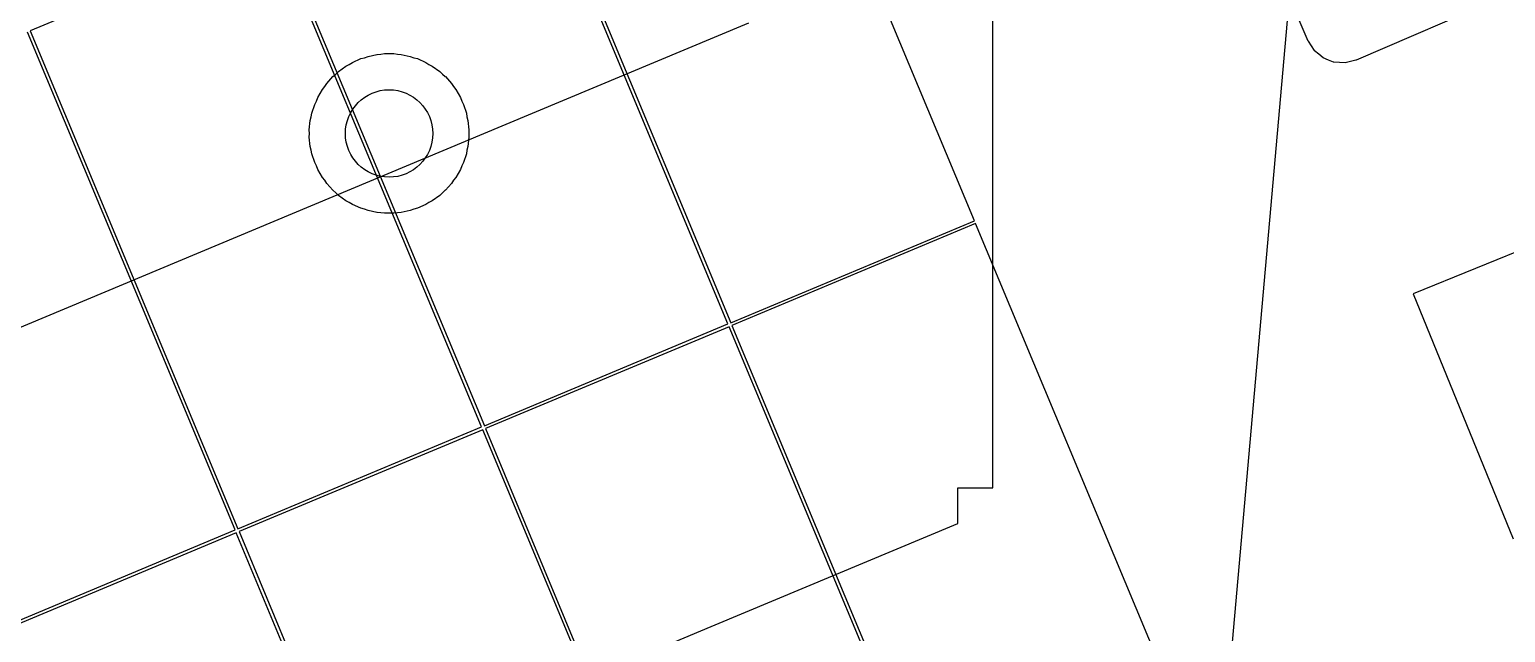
# Model space of a CAD drawing. Header units: feet. Extents: x -179 to 28, y -21 to 191.
# Drawn here: x -22.19 to -1.71, y -0.68 to 7.67 of the extents above; entities that cross this region are included whole.
import ezdxf

# ---------------------------------------------------------------- set-up
doc = ezdxf.new("R2010")
doc.units = ezdxf.units.FT
for name, color, linetype in [('Connections', 7, 'CONTINUOUS'), ('Modules', 7, 'CONTINUOUS'), ('Obstructions', 7, 'CONTINUOUS'), ('Setbacks', 7, 'CONTINUOUS'), ('Strings', 7, 'CONTINUOUS')]:
    doc.layers.add(name, color=color, linetype=linetype)

msp = doc.modelspace()

# ---------------------------------------------------------------- linework, layer by layer
at = {"layer": 'Connections', "color": 91}
for p, q in [((-5.923, -5.616), (-3.568, 21.092)), ((-8.827, 1.322), (-8.827, 19.51)), ((-9.313, 0.83), (-9.313, 1.322)), ((-9.313, 1.322), (-8.827, 1.322))]:
    msp.add_line(p, q, dxfattribs=at)
at = {"layer": 'Modules', "color": 254}
for p, q in [((-9.08, 5.024), (-11.962, 11.923)), ((-12.499, 3.596), (-15.38, 10.495)), ((-15.342, 10.511), (-12.461, 3.612)), ((-18.799, 9.067), (-22.18, 7.655)), ((-15.917, 2.168), (-18.799, 9.067)), ((-18.761, 9.083), (-15.879, 2.184)), ((-19.336, 0.74), (-22.218, 7.639)), ((-22.18, 7.655), (-19.298, 0.756)), ((3.93, 6.836), (-2.993, 4.011)), ((-12.461, 3.612), (-9.08, 5.024)), ((-9.064, 4.985), (-12.445, 3.573)), ((-6.182, -1.914), (-9.064, 4.985)), ((-2.993, 4.011), (-1.608, 0.618)), ((-15.879, 2.184), (-12.499, 3.596)), ((-12.482, 3.557), (-15.863, 2.145)), ((-9.601, -3.342), (-12.482, 3.557)), ((-12.445, 3.573), (-9.563, -3.326)), ((-19.298, 0.756), (-15.917, 2.168)), ((-15.901, 2.129), (-19.282, 0.717)), ((-13.019, -4.77), (-15.901, 2.129)), ((-15.863, 2.145), (-12.982, -4.754)), ((-22.717, -0.672), (-19.336, 0.74)), ((-19.32, 0.702), (-22.701, -0.711)), ((-16.438, -6.198), (-19.32, 0.702)), ((-19.282, 0.717), (-16.4, -6.182))]:
    msp.add_line(p, q, dxfattribs=at)
at = {"layer": 'Obstructions', "color": 252}
msp.add_circle((-17.2, 6.234), 0.606, dxfattribs=at)
at = {"layer": 'Setbacks', "color": 2}
for p, q in [((-4.449, 7.515), (-7.927, 15.6)), ((13.016, 14.483), (-3.787, 7.251)), ((-4.448, 7.514), (-4.449, 7.515)), ((-4.449, 7.515), (-4.449, 7.515)), ((-4.449, 7.515), (-4.449, 7.515)), ((-4.406, 7.447), (-4.448, 7.514)), ((-4.365, 7.382), (-4.406, 7.447)), ((-4.364, 7.381), (-4.365, 7.382)), ((-4.303, 7.331), (-4.364, 7.381)), ((-4.364, 7.381), (-4.364, 7.381)), ((-4.364, 7.381), (-4.364, 7.381)), ((-4.364, 7.381), (-4.364, 7.381)), ((-17.901, 7.092), (-17.799, 7.167)), ((-17.799, 7.167), (-17.798, 7.167)), ((-17.798, 7.167), (-17.752, 7.19)), ((-17.752, 7.19), (-17.708, 7.219)), ((-17.708, 7.219), (-17.592, 7.271)), ((-17.708, 7.219), (-17.708, 7.219)), ((-17.592, 7.271), (-17.591, 7.271)), ((-17.591, 7.271), (-17.541, 7.284)), ((-17.541, 7.284), (-17.492, 7.303)), ((-17.492, 7.303), (-17.368, 7.33)), ((-17.492, 7.303), (-17.492, 7.303)), ((-17.368, 7.33), (-17.367, 7.33)), ((-17.367, 7.33), (-17.315, 7.332)), ((-17.315, 7.332), (-17.264, 7.341)), ((-17.264, 7.341), (-17.263, 7.341)), ((-17.263, 7.341), (-17.137, 7.341)), ((-17.137, 7.341), (-17.136, 7.341)), ((-17.136, 7.341), (-17.084, 7.332)), ((-17.084, 7.332), (-17.032, 7.33)), ((-17.032, 7.33), (-17.032, 7.33)), ((-17.032, 7.33), (-16.908, 7.303)), ((-16.908, 7.303), (-16.907, 7.303)), ((-16.907, 7.303), (-16.859, 7.284)), ((-16.859, 7.284), (-16.808, 7.271)), ((-16.808, 7.271), (-16.808, 7.271)), ((-16.808, 7.271), (-16.692, 7.219)), ((-16.692, 7.219), (-16.692, 7.219)), ((-16.692, 7.219), (-16.648, 7.19)), ((-16.648, 7.19), (-16.601, 7.167)), ((-16.601, 7.167), (-16.601, 7.167)), ((-16.601, 7.167), (-16.498, 7.092)), ((-4.244, 7.281), (-4.303, 7.331)), ((-4.243, 7.281), (-4.244, 7.281)), ((-4.169, 7.251), (-4.243, 7.281)), ((-4.243, 7.281), (-4.243, 7.281)), ((-4.243, 7.281), (-4.243, 7.281)), ((-4.243, 7.281), (-4.243, 7.281)), ((-4.098, 7.223), (-4.169, 7.251)), ((-4.097, 7.223), (-4.098, 7.223)), ((-4.097, 7.222), (-4.097, 7.223)), ((-4.097, 7.223), (-4.097, 7.223)), ((-4.097, 7.223), (-4.097, 7.223)), ((-4.018, 7.217), (-4.097, 7.222)), ((-3.94, 7.212), (-4.018, 7.217)), ((-3.939, 7.212), (-3.94, 7.212)), ((-3.94, 7.212), (-3.94, 7.212)), ((-3.94, 7.212), (-3.94, 7.212)), ((-3.94, 7.212), (-3.94, 7.212)), ((-3.864, 7.232), (-3.939, 7.212)), ((-3.788, 7.251), (-3.864, 7.232)), ((-3.787, 7.251), (-3.788, 7.251)), ((-3.787, 7.251), (-3.787, 7.251)), ((-3.787, 7.251), (-3.787, 7.251)), ((-18.064, 6.927), (-17.98, 7.022)), ((-17.98, 7.022), (-17.979, 7.022)), ((-17.979, 7.022), (-17.939, 7.055)), ((-17.939, 7.055), (-17.902, 7.092)), ((-17.902, 7.092), (-17.901, 7.092)), ((-16.498, 7.092), (-16.498, 7.092)), ((-16.498, 7.092), (-16.461, 7.055)), ((-16.461, 7.055), (-16.421, 7.022)), ((-16.421, 7.022), (-16.42, 7.022)), ((-16.42, 7.022), (-16.335, 6.927)), ((-18.19, 6.733), (-18.126, 6.842)), ((-18.126, 6.843), (-18.093, 6.883)), ((-18.126, 6.842), (-18.126, 6.843)), ((-18.093, 6.883), (-18.065, 6.927)), ((-18.065, 6.927), (-18.064, 6.927)), ((-16.335, 6.927), (-16.335, 6.927)), ((-16.335, 6.927), (-16.307, 6.883)), ((-16.307, 6.883), (-16.274, 6.843)), ((-16.274, 6.843), (-16.274, 6.842)), ((-16.274, 6.842), (-16.21, 6.733)), ((-18.272, 6.516), (-18.232, 6.636)), ((-18.232, 6.637), (-18.209, 6.683)), ((-18.232, 6.636), (-18.232, 6.637)), ((-18.209, 6.683), (-18.19, 6.732)), ((-18.19, 6.732), (-18.19, 6.733)), ((-16.21, 6.733), (-16.21, 6.732)), ((-16.21, 6.732), (-16.191, 6.683)), ((-16.191, 6.683), (-16.168, 6.637)), ((-16.168, 6.637), (-16.167, 6.636)), ((-16.167, 6.636), (-16.128, 6.516)), ((-18.307, 6.287), (-18.293, 6.413)), ((-18.293, 6.413), (-18.28, 6.464)), ((-18.293, 6.413), (-18.293, 6.413)), ((-18.28, 6.464), (-18.272, 6.515)), ((-18.272, 6.515), (-18.272, 6.516)), ((-16.128, 6.516), (-16.128, 6.515)), ((-16.128, 6.515), (-16.12, 6.464)), ((-16.12, 6.464), (-16.106, 6.413)), ((-16.106, 6.413), (-16.106, 6.413)), ((-16.106, 6.413), (-16.093, 6.287)), ((-18.307, 6.286), (-18.307, 6.287)), ((-18.304, 6.234), (-18.307, 6.286)), ((-18.307, 6.182), (-18.304, 6.234)), ((-18.293, 6.056), (-18.307, 6.182)), ((-18.307, 6.182), (-18.307, 6.182)), ((-16.093, 6.182), (-16.106, 6.056)), ((-16.093, 6.286), (-16.096, 6.234)), ((-16.096, 6.234), (-16.093, 6.182)), ((-16.093, 6.287), (-16.093, 6.286)), ((-16.093, 6.182), (-16.093, 6.182)), ((-18.293, 6.055), (-18.293, 6.056)), ((-18.28, 6.005), (-18.293, 6.055)), ((-18.272, 5.953), (-18.28, 6.005)), ((-18.232, 5.832), (-18.272, 5.953)), ((-18.272, 5.953), (-18.272, 5.953)), ((-16.128, 5.953), (-16.167, 5.832)), ((-16.12, 6.005), (-16.128, 5.953)), ((-16.128, 5.953), (-16.128, 5.953)), ((-16.106, 6.055), (-16.12, 6.005)), ((-16.106, 6.056), (-16.106, 6.055)), ((-18.209, 5.785), (-18.232, 5.832)), ((-18.232, 5.832), (-18.232, 5.832)), ((-18.19, 5.737), (-18.209, 5.785)), ((-18.19, 5.736), (-18.19, 5.737)), ((-18.126, 5.626), (-18.19, 5.736)), ((-16.21, 5.736), (-16.274, 5.626)), ((-16.191, 5.785), (-16.21, 5.737)), ((-16.21, 5.737), (-16.21, 5.736)), ((-16.168, 5.832), (-16.191, 5.785)), ((-16.167, 5.832), (-16.168, 5.832)), ((-18.093, 5.585), (-18.126, 5.626)), ((-18.126, 5.626), (-18.126, 5.626)), ((-18.065, 5.542), (-18.093, 5.585)), ((-18.064, 5.541), (-18.065, 5.542)), ((-17.98, 5.447), (-18.064, 5.541)), ((-16.335, 5.541), (-16.42, 5.447)), ((-16.307, 5.585), (-16.335, 5.542)), ((-16.335, 5.542), (-16.335, 5.541)), ((-16.274, 5.626), (-16.307, 5.585)), ((-16.274, 5.626), (-16.274, 5.626)), ((-17.979, 5.447), (-17.98, 5.447)), ((-17.939, 5.414), (-17.979, 5.447)), ((-17.902, 5.377), (-17.939, 5.414)), ((-17.901, 5.377), (-17.902, 5.377)), ((-17.799, 5.302), (-17.901, 5.377)), ((-16.498, 5.377), (-16.601, 5.302)), ((-16.461, 5.414), (-16.498, 5.377)), ((-16.498, 5.377), (-16.498, 5.377)), ((-16.421, 5.447), (-16.461, 5.414)), ((-16.42, 5.447), (-16.421, 5.447)), ((-17.798, 5.302), (-17.799, 5.302)), ((-17.752, 5.278), (-17.798, 5.302)), ((-17.708, 5.25), (-17.752, 5.278)), ((-17.592, 5.198), (-17.708, 5.25)), ((-17.708, 5.25), (-17.708, 5.25)), ((-17.591, 5.198), (-17.592, 5.198)), ((-17.541, 5.184), (-17.591, 5.198)), ((-17.492, 5.166), (-17.541, 5.184)), ((-17.492, 5.165), (-17.492, 5.166)), ((-17.368, 5.139), (-17.492, 5.165)), ((-17.367, 5.139), (-17.368, 5.139)), ((-17.315, 5.136), (-17.367, 5.139)), ((-17.264, 5.128), (-17.315, 5.136)), ((-17.263, 5.128), (-17.264, 5.128)), ((-17.137, 5.128), (-17.263, 5.128)), ((-17.136, 5.128), (-17.137, 5.128)), ((-17.084, 5.136), (-17.136, 5.128)), ((-17.032, 5.139), (-17.084, 5.136)), ((-16.908, 5.165), (-17.032, 5.139)), ((-17.032, 5.139), (-17.032, 5.139)), ((-16.907, 5.166), (-16.908, 5.165)), ((-16.859, 5.184), (-16.907, 5.166)), ((-16.808, 5.198), (-16.859, 5.184)), ((-16.692, 5.25), (-16.808, 5.198)), ((-16.808, 5.198), (-16.808, 5.198)), ((-16.648, 5.278), (-16.692, 5.25)), ((-16.692, 5.25), (-16.692, 5.25)), ((-16.601, 5.302), (-16.648, 5.278)), ((-16.601, 5.302), (-16.601, 5.302))]:
    msp.add_line(p, q, dxfattribs=at)
at = {"layer": 'Strings', "color": 11}
for p, q in [((-15.63, 6.34), (-12.211, 7.767)), ((-19.049, 4.912), (-15.63, 6.34)), ((-22.467, 3.484), (-19.049, 4.912)), ((-12.732, -0.598), (-9.313, 0.83)), ((-16.151, -2.026), (-12.732, -0.598))]:
    msp.add_line(p, q, dxfattribs=at)

doc.saveas('drawing.dxf')
